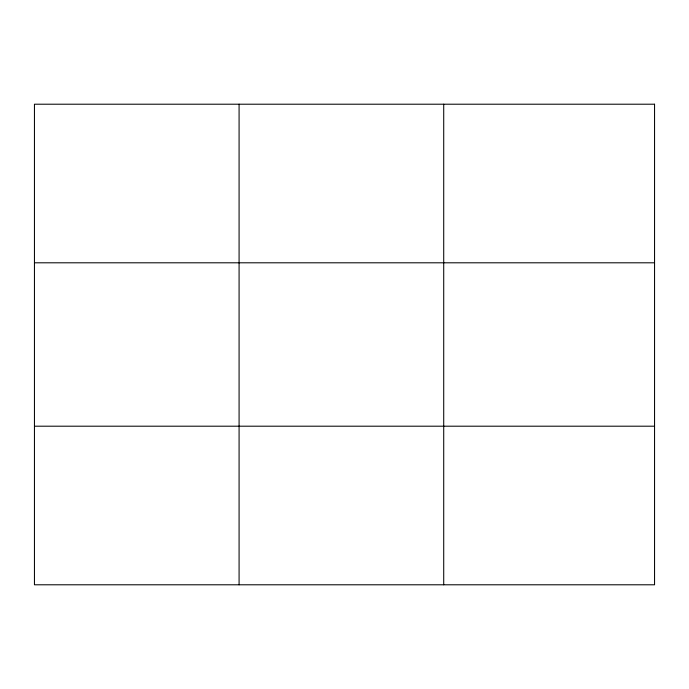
<?xml version="1.0" encoding="UTF-8"?>
<svg xmlns="http://www.w3.org/2000/svg" width="689" height="689" viewBox="0 0 689 689"><rect width="100%" height="100%" fill="white"/><g stroke="black" fill="none" stroke-linecap="round" stroke-linejoin="round"><path stroke-width="1.03" d="M239.083 584.789L239.083 104.211M443.716 584.789L443.716 104.211M34.45 262.802L654.55 262.802M34.45 426.198L654.55 426.198M654.55 104.211L654.55 584.789L34.45 584.789L34.45 104.211L654.55 104.211"/></g></svg>
